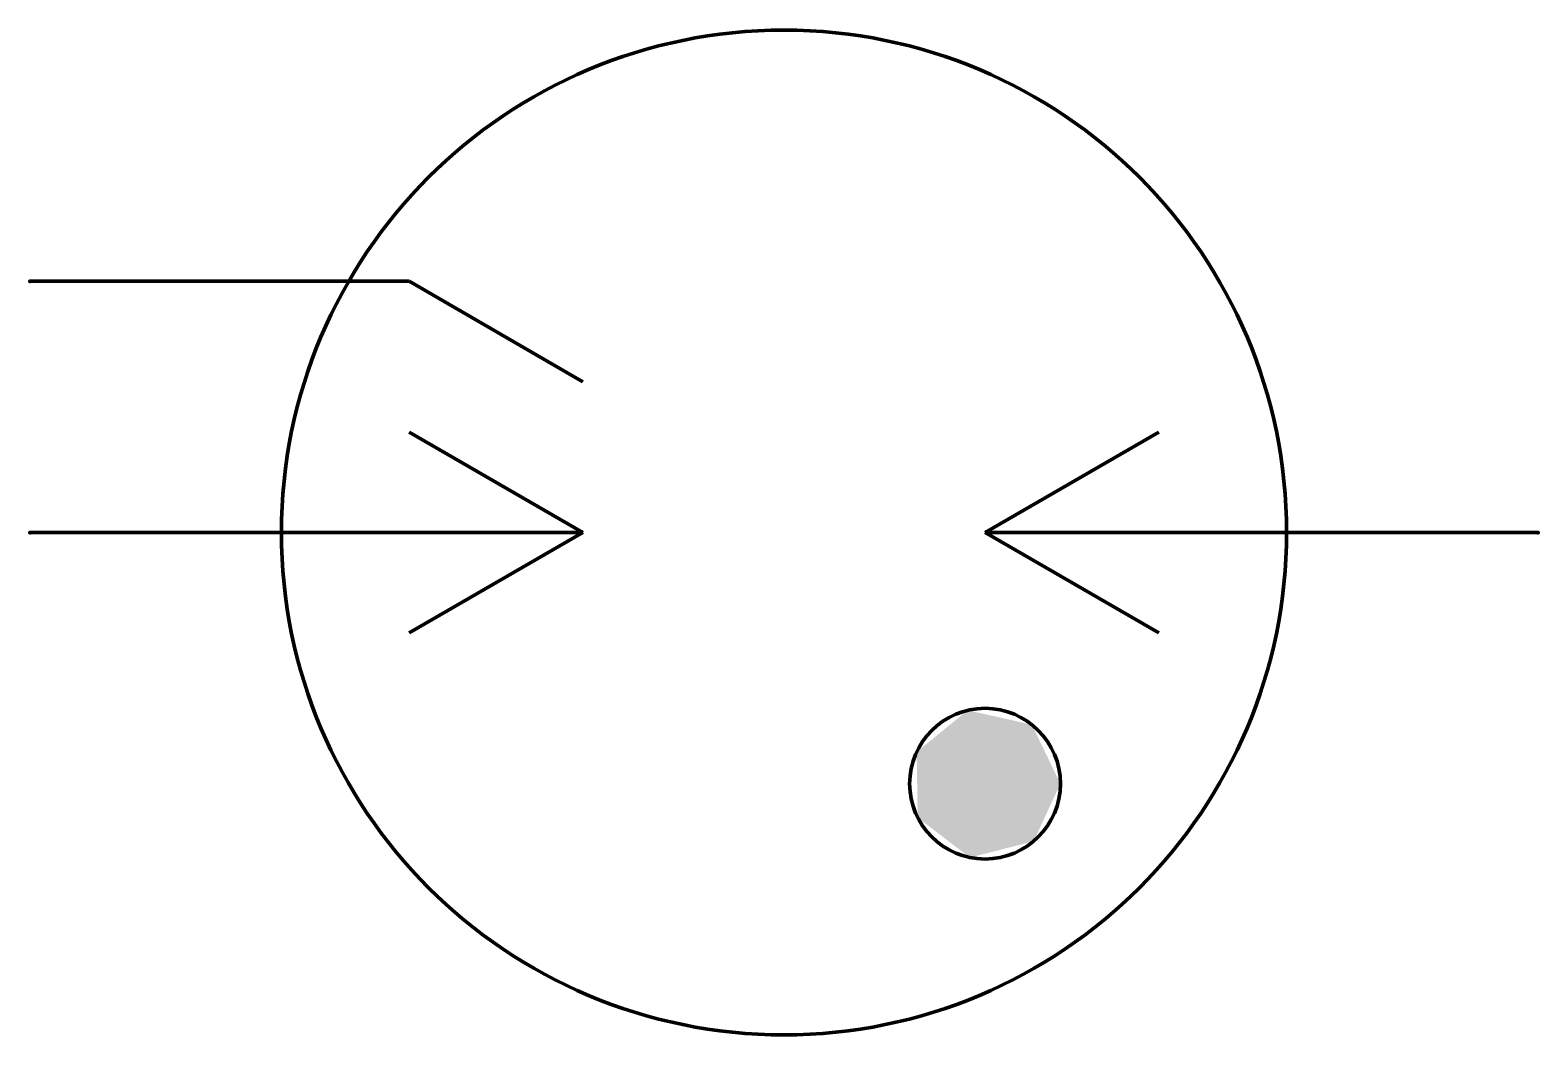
# Model space of a CAD drawing. Header units: millimetres. Extents: x 0 to 15, y -5 to 5.
import ezdxf

# ---------------------------------------------------------------- set-up
doc = ezdxf.new("R2010")
doc.units = ezdxf.units.MM
doc.layers.get('0').update_dxf_attribs({"linetype": 'CONTINUOUS', "lineweight": 0})

msp = doc.modelspace()

# ---------------------------------------------------------------- hatches: boundary and pattern name
at = {"linetype": 'CONTINUOUS', "lineweight": 70}
msp.add_hatch(color=7, dxfattribs=at).paths.add_polyline_path([(10.25, -2.5), (9.965, -1.912), (9.327, -1.77), (8.82, -2.184), (8.83, -2.837), (9.349, -3.235), (9.983, -3.074)])

# ---------------------------------------------------------------- linework, layer by layer
at = {"color": 7, "linetype": 'CONTINUOUS', "lineweight": 70}
for p, q in [((0, 2.5), (3.77, 2.5)), ((3.77, 2.5), (5.5, 1.5)), ((5.5, 0), (3.77, 1)), ((11.23, 1), (9.5, 0)), ((5.5, 0), (0, 0)), ((3.77, -1), (5.5, 0)), ((15, 0), (9.5, 0)), ((9.5, 0), (11.23, -1))]:
    msp.add_line(p, q, dxfattribs=at)
for centre, radius in [((7.5, 0), 5), ((9.5, -2.5), 0.75)]:
    msp.add_circle(centre, radius, dxfattribs=at)
for p in [(0, 2.5), (0, 0), (15, 0)]:
    msp.add_point(p, dxfattribs=at)

doc.saveas('drawing.dxf')
